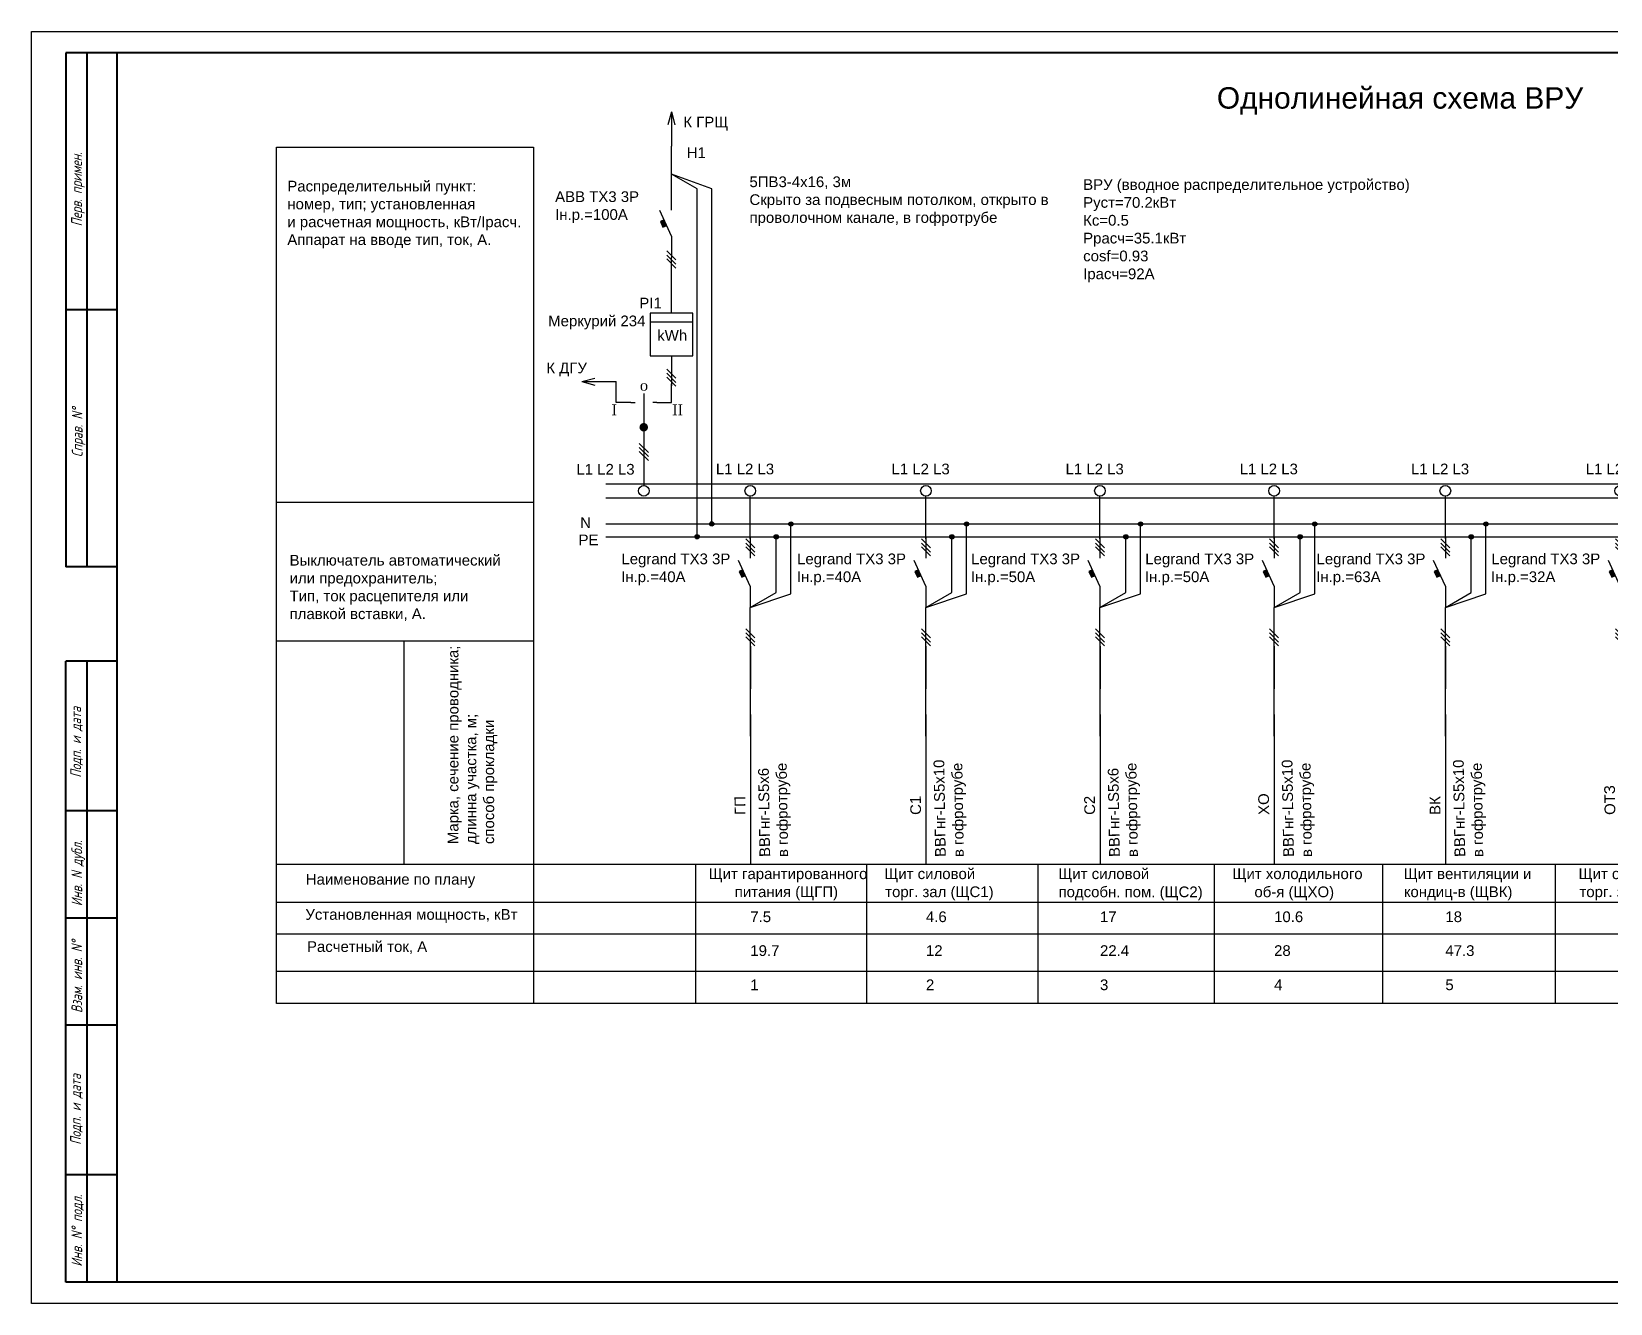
# Model space of a CAD drawing. Header units: millimetres. Extents: x 563 to 1193, y 352 to 649.
# Drawn here: x 562.9 to 931.7, y 351.7 to 648.7 of the extents above; entities that cross this region are included whole.
import ezdxf
from ezdxf.enums import TextEntityAlignment as Align

# ---------------------------------------------------------------- set-up
doc = ezdxf.new("R2010")
doc.units = ezdxf.units.MM
doc.layers.add('KONTUR', color=7, linetype='Continuous')
doc.layers.add('Основная', color=7, linetype='Continuous', lineweight=40)
doc.layers.add('текст', color=7, linetype='Continuous', lineweight=30)
doc.styles.get("Standard").update_dxf_attribs({"font": 'arial.ttf'})
doc.styles.add('STYLE2', font='times.ttf', dxfattribs={"height": 3})
doc.styles.add('стиль1', font='romans.shx', dxfattribs={"width": 0.75, "oblique": 15, "height": 3.5})

# ---------------------------------------------------------------- blocks, each defined once
blk = doc.blocks.new('*U2')
for p, q in [((-11.38, 1.63), (404.66, 1.63)), ((-11.38, -1.63), (404.66, -1.63)), ((-11.38, -7.75), (404.66, -7.73)), ((-11.38, -10.75), (404.66, -10.73))]:
    blk.add_line(p, q)
at = {"char_height": 2.5, "attachment_point": 1}
for s, insert in [('N', (-17.4, -6.18)), ('PE', (-17.78, -10.21))]:
    blk.add_mtext_dynamic_manual_height_columns(s, width=0.9388, gutter_width=12.5, heights=[0], dxfattribs=dict(at, insert=insert))
blk = doc.blocks.new('Стрелка')
for q in [(-0.83, 4.98), (0, 0), (0.83, 4.98), (0, 8)]:
    blk.add_line((0, 8), q)
blk = doc.blocks.new('счетчик')
for p, q in [((0, -7), (0, 0)), ((-5, -9.06), (5, -9.06)), ((0, -17), (0, -24))]:
    blk.add_line(p, q)
blk.add_lwpolyline([(-5, -17), (5, -17), (5, -7), (-5, -7)], close=True)
at = {"insert": (-3.31, -10.95), "char_height": 2.5, "attachment_point": 1}
blk.add_mtext_dynamic_manual_height_columns('kWh', width=3.7112, gutter_width=12.5, heights=[0], dxfattribs=at)
blk.add_attdef('PI', (-7.5, -5.9), '', height=2.5)
blk = doc.blocks.new('*U7')
for q in [(-4.98, 0.83), (-4.98, -0.83), (-8, 0), (0, 0)]:
    blk.add_line((-8, 0), q)
blk = doc.blocks.new('*U9')
h = blk.add_hatch(color=256)
h.dxf.hatch_style = 1
h.paths.add_polyline_path([(8.98, -7.75, 1), (9.98, -7.75, 1)])
h = blk.add_hatch(color=256)
h.dxf.hatch_style = 1
h.paths.add_polyline_path([(5.56, -10.75, 1), (6.56, -10.75, 1)])
h = blk.add_hatch(color=256)
h.dxf.hatch_style = 1
h.paths.add_polyline_path([(-1.74, -18.47), (-2.58, -18.86), (-1.97, -20.2), (-1.12, -19.81)])
for p, q in [((0, -11.25), (0, -1.25)), ((0, -10.76), (0, -15.76)), ((9.48, -24.08), (9.48, -8.25)), ((-1.06, -11.22), (1.06, -13.35)), ((-1.06, -12.2), (1.06, -14.32)), ((-1.06, -13.09), (1.06, -15.21)), ((6.06, -23.77), (6.06, -11.25)), ((0, -22.27), (-2.75, -16.27)), ((0, -22.27), (0, -27.27)), ((0, -27.27), (6.06, -23.77)), ((0, -27.27), (9.48, -24.08)), ((0.01, -41.25), (0, -27.27)), ((-1.06, -32.22), (1.06, -34.34)), ((-1.06, -33.2), (1.06, -35.32)), ((-1.06, -34.09), (1.06, -36.21)), ((0.01, -36.25), (0.01, -46.25)), ((0.01, -57.27), (0.01, -41.25)), ((0.01, -52.27), (0.01, -57.27)), ((0.01, -57.27), (0.01, -87.24))]:
    blk.add_line(p, q)
at = {"linetype": 'Continuous'}
for p, q in [((-1.72, -18.46), (-2.58, -18.86)), ((-2.58, -18.86), (-1.97, -20.2)), ((-1.97, -20.2), (-1.11, -19.81)), ((-1.97, -20.2), (-1.97, -20.2))]:
    blk.add_line(p, q, dxfattribs=at)
for centre, radius in [((0, 0), 1.25), ((9.48, -7.75), 0.5), ((6.06, -10.75), 0.5)]:
    blk.add_circle(centre, radius)
for tag, p in [('Подключение', (-8.04, 3.85)), ('Автомат_001', (-30.09, -17.14)), ('Автомат_002', (-30.16, -21.32)), ('Обозначение_001', (-9.72, -90.67)), ('Обозначение_002', (-9.45, -94.88)), ('ТокРасч', (0.01, -108.63)), ('Колонка', (0.01, -116.61))]:
    blk.add_attdef(tag, p, '', height=2.5)
for tag, p in [('Длина', (2.43, -53.61)), ('Маркер', (-3.63, -75.71)), ('Способ', (6.35, -85.54)), ('Марка', (2.14, -85.54))]:
    blk.add_attdef(tag, text='', height=2.5, rotation=90.9399).set_placement(p, align=Align.TOP_LEFT)
blk.add_attdef('Мощность', text='', height=2.5).set_placement((0.01, -98.22), align=Align.TOP_LEFT)
blk = doc.blocks.new('*U10')
h = blk.add_hatch(color=256)
h.dxf.hatch_style = 1
h.paths.add_polyline_path([(8.98, -7.75, 1), (9.98, -7.75, 1)])
h = blk.add_hatch(color=256)
h.dxf.hatch_style = 1
h.paths.add_polyline_path([(5.56, -10.75, 1), (6.56, -10.75, 1)])
h = blk.add_hatch(color=256)
h.dxf.hatch_style = 1
h.paths.add_polyline_path([(-1.74, -18.47), (-2.58, -18.86), (-1.97, -20.2), (-1.12, -19.81)])
for p, q in [((0, -11.25), (0, -1.25)), ((0, -10.76), (0, -15.76)), ((9.48, -24.08), (9.48, -8.25)), ((-1.06, -11.22), (1.06, -13.35)), ((-1.06, -12.2), (1.06, -14.32)), ((-1.06, -13.09), (1.06, -15.21)), ((6.06, -23.77), (6.06, -11.25)), ((0, -22.27), (-2.75, -16.27)), ((0, -22.27), (0, -27.27)), ((0, -27.27), (6.06, -23.77)), ((0, -27.27), (9.48, -24.08)), ((0.01, -41.25), (0, -27.27)), ((-1.06, -32.22), (1.06, -34.34)), ((-1.06, -33.2), (1.06, -35.32)), ((-1.06, -34.09), (1.06, -36.21)), ((0.01, -36.25), (0.01, -46.25)), ((0.01, -57.27), (0.01, -41.25)), ((0.01, -52.27), (0.01, -57.27)), ((0.01, -57.27), (0.01, -87.24))]:
    blk.add_line(p, q)
at = {"linetype": 'Continuous'}
for p, q in [((-1.72, -18.46), (-2.58, -18.86)), ((-2.58, -18.86), (-1.97, -20.2)), ((-1.97, -20.2), (-1.11, -19.81)), ((-1.97, -20.2), (-1.97, -20.2))]:
    blk.add_line(p, q, dxfattribs=at)
for centre, radius in [((0, 0), 1.25), ((9.48, -7.75), 0.5), ((6.06, -10.75), 0.5)]:
    blk.add_circle(centre, radius)
for tag, p in [('Подключение', (-8.04, 3.85)), ('Автомат_001', (-30.09, -17.14)), ('Автомат_002', (-30.16, -21.32)), ('Обозначение_001', (-9.72, -90.67)), ('Обозначение_002', (-9.45, -94.88)), ('ТокРасч', (0.01, -108.63)), ('Колонка', (0.01, -116.61))]:
    blk.add_attdef(tag, p, '', height=2.5)
for tag, p in [('Длина', (2.43, -53.61)), ('Маркер', (-3.63, -75.71)), ('Способ', (6.35, -85.54)), ('Марка', (2.14, -85.54))]:
    blk.add_attdef(tag, text='', height=2.5, rotation=90.9399).set_placement(p, align=Align.TOP_LEFT)
blk.add_attdef('Мощность', text='', height=2.5).set_placement((0.01, -98.22), align=Align.TOP_LEFT)
blk = doc.blocks.new('*U11')
h = blk.add_hatch(color=256)
h.dxf.hatch_style = 1
h.paths.add_polyline_path([(8.98, -7.75, 1), (9.98, -7.75, 1)])
h = blk.add_hatch(color=256)
h.dxf.hatch_style = 1
h.paths.add_polyline_path([(5.56, -10.75, 1), (6.56, -10.75, 1)])
h = blk.add_hatch(color=256)
h.dxf.hatch_style = 1
h.paths.add_polyline_path([(-1.74, -18.47), (-2.58, -18.86), (-1.97, -20.2), (-1.12, -19.81)])
for p, q in [((0, -11.25), (0, -1.25)), ((0, -10.76), (0, -15.76)), ((9.48, -24.08), (9.48, -8.25)), ((-1.06, -11.22), (1.06, -13.35)), ((-1.06, -12.2), (1.06, -14.32)), ((-1.06, -13.09), (1.06, -15.21)), ((6.06, -23.77), (6.06, -11.25)), ((0, -22.27), (-2.75, -16.27)), ((0, -22.27), (0, -27.27)), ((0, -27.27), (6.06, -23.77)), ((0, -27.27), (9.48, -24.08)), ((0.01, -41.25), (0, -27.27)), ((-1.06, -32.22), (1.06, -34.34)), ((-1.06, -33.2), (1.06, -35.32)), ((-1.06, -34.09), (1.06, -36.21)), ((0.01, -36.25), (0.01, -46.25)), ((0.01, -57.27), (0.01, -41.25)), ((0.01, -52.27), (0.01, -57.27)), ((0.01, -57.27), (0.01, -87.24))]:
    blk.add_line(p, q)
at = {"linetype": 'Continuous'}
for p, q in [((-1.72, -18.46), (-2.58, -18.86)), ((-2.58, -18.86), (-1.97, -20.2)), ((-1.97, -20.2), (-1.11, -19.81)), ((-1.97, -20.2), (-1.97, -20.2))]:
    blk.add_line(p, q, dxfattribs=at)
for centre, radius in [((0, 0), 1.25), ((9.48, -7.75), 0.5), ((6.06, -10.75), 0.5)]:
    blk.add_circle(centre, radius)
for tag, p in [('Подключение', (-8.04, 3.85)), ('Автомат_001', (-30.09, -17.14)), ('Автомат_002', (-30.16, -21.32)), ('Обозначение_001', (-9.72, -90.67)), ('Обозначение_002', (-9.45, -94.88)), ('ТокРасч', (0.01, -108.63)), ('Колонка', (0.01, -116.61))]:
    blk.add_attdef(tag, p, '', height=2.5)
for tag, p in [('Длина', (2.43, -53.61)), ('Маркер', (-3.63, -75.71)), ('Способ', (6.35, -85.54)), ('Марка', (2.14, -85.54))]:
    blk.add_attdef(tag, text='', height=2.5, rotation=90.9399).set_placement(p, align=Align.TOP_LEFT)
blk.add_attdef('Мощность', text='', height=2.5).set_placement((0.01, -98.22), align=Align.TOP_LEFT)
blk = doc.blocks.new('*U12')
h = blk.add_hatch(color=256)
h.dxf.hatch_style = 1
h.paths.add_polyline_path([(8.98, -7.75, 1), (9.98, -7.75, 1)])
h = blk.add_hatch(color=256)
h.dxf.hatch_style = 1
h.paths.add_polyline_path([(5.56, -10.75, 1), (6.56, -10.75, 1)])
h = blk.add_hatch(color=256)
h.dxf.hatch_style = 1
h.paths.add_polyline_path([(-1.74, -18.47), (-2.58, -18.86), (-1.97, -20.2), (-1.12, -19.81)])
for p, q in [((0, -11.25), (0, -1.25)), ((0, -10.76), (0, -15.76)), ((9.48, -24.08), (9.48, -8.25)), ((-1.06, -11.22), (1.06, -13.35)), ((-1.06, -12.2), (1.06, -14.32)), ((-1.06, -13.09), (1.06, -15.21)), ((6.06, -23.77), (6.06, -11.25)), ((0, -22.27), (-2.75, -16.27)), ((0, -22.27), (0, -27.27)), ((0, -27.27), (6.06, -23.77)), ((0, -27.27), (9.48, -24.08)), ((0.01, -41.25), (0, -27.27)), ((-1.06, -32.22), (1.06, -34.34)), ((-1.06, -33.2), (1.06, -35.32)), ((-1.06, -34.09), (1.06, -36.21)), ((0.01, -36.25), (0.01, -46.25)), ((0.01, -57.27), (0.01, -41.25)), ((0.01, -52.27), (0.01, -57.27)), ((0.01, -57.27), (0.01, -87.24))]:
    blk.add_line(p, q)
at = {"linetype": 'Continuous'}
for p, q in [((-1.72, -18.46), (-2.58, -18.86)), ((-2.58, -18.86), (-1.97, -20.2)), ((-1.97, -20.2), (-1.11, -19.81)), ((-1.97, -20.2), (-1.97, -20.2))]:
    blk.add_line(p, q, dxfattribs=at)
for centre, radius in [((0, 0), 1.25), ((9.48, -7.75), 0.5), ((6.06, -10.75), 0.5)]:
    blk.add_circle(centre, radius)
for tag, p in [('Подключение', (-8.04, 3.85)), ('Автомат_001', (-30.09, -17.14)), ('Автомат_002', (-30.16, -21.32)), ('Обозначение_001', (-9.72, -90.67)), ('Обозначение_002', (-9.45, -94.88)), ('ТокРасч', (0.01, -108.63)), ('Колонка', (0.01, -116.61))]:
    blk.add_attdef(tag, p, '', height=2.5)
for tag, p in [('Длина', (2.43, -53.61)), ('Маркер', (-3.63, -75.71)), ('Способ', (6.35, -85.54)), ('Марка', (2.14, -85.54))]:
    blk.add_attdef(tag, text='', height=2.5, rotation=90.9399).set_placement(p, align=Align.TOP_LEFT)
blk.add_attdef('Мощность', text='', height=2.5).set_placement((0.01, -98.22), align=Align.TOP_LEFT)
blk = doc.blocks.new('*U13')
h = blk.add_hatch(color=256)
h.dxf.hatch_style = 1
h.paths.add_polyline_path([(8.98, -7.75, 1), (9.98, -7.75, 1)])
h = blk.add_hatch(color=256)
h.dxf.hatch_style = 1
h.paths.add_polyline_path([(5.56, -10.75, 1), (6.56, -10.75, 1)])
h = blk.add_hatch(color=256)
h.dxf.hatch_style = 1
h.paths.add_polyline_path([(-1.74, -18.47), (-2.58, -18.86), (-1.97, -20.2), (-1.12, -19.81)])
for p, q in [((0, -11.25), (0, -1.25)), ((0, -10.76), (0, -15.76)), ((9.48, -24.08), (9.48, -8.25)), ((-1.06, -11.22), (1.06, -13.35)), ((-1.06, -12.2), (1.06, -14.32)), ((-1.06, -13.09), (1.06, -15.21)), ((6.06, -23.77), (6.06, -11.25)), ((0, -22.27), (-2.75, -16.27)), ((0, -22.27), (0, -27.27)), ((0, -27.27), (6.06, -23.77)), ((0, -27.27), (9.48, -24.08)), ((0.01, -41.25), (0, -27.27)), ((-1.06, -32.22), (1.06, -34.34)), ((-1.06, -33.2), (1.06, -35.32)), ((-1.06, -34.09), (1.06, -36.21)), ((0.01, -36.25), (0.01, -46.25)), ((0.01, -57.27), (0.01, -41.25)), ((0.01, -52.27), (0.01, -57.27)), ((0.01, -57.27), (0.01, -87.24))]:
    blk.add_line(p, q)
at = {"linetype": 'Continuous'}
for p, q in [((-1.72, -18.46), (-2.58, -18.86)), ((-2.58, -18.86), (-1.97, -20.2)), ((-1.97, -20.2), (-1.11, -19.81)), ((-1.97, -20.2), (-1.97, -20.2))]:
    blk.add_line(p, q, dxfattribs=at)
for centre, radius in [((0, 0), 1.25), ((9.48, -7.75), 0.5), ((6.06, -10.75), 0.5)]:
    blk.add_circle(centre, radius)
for tag, p in [('Подключение', (-8.04, 3.85)), ('Автомат_001', (-30.09, -17.14)), ('Автомат_002', (-30.16, -21.32)), ('Обозначение_001', (-9.72, -90.67)), ('Обозначение_002', (-9.45, -94.88)), ('ТокРасч', (0.01, -108.63)), ('Колонка', (0.01, -116.61))]:
    blk.add_attdef(tag, p, '', height=2.5)
for tag, p in [('Длина', (2.43, -53.61)), ('Маркер', (-3.63, -75.71)), ('Способ', (6.35, -85.54)), ('Марка', (2.14, -85.54))]:
    blk.add_attdef(tag, text='', height=2.5, rotation=90.9399).set_placement(p, align=Align.TOP_LEFT)
blk.add_attdef('Мощность', text='', height=2.5).set_placement((0.01, -98.22), align=Align.TOP_LEFT)
blk = doc.blocks.new('*U14')
h = blk.add_hatch(color=256)
h.dxf.hatch_style = 1
h.paths.add_polyline_path([(8.98, -7.75, 1), (9.98, -7.75, 1)])
h = blk.add_hatch(color=256)
h.dxf.hatch_style = 1
h.paths.add_polyline_path([(5.56, -10.75, 1), (6.56, -10.75, 1)])
h = blk.add_hatch(color=256)
h.dxf.hatch_style = 1
h.paths.add_polyline_path([(-1.74, -18.47), (-2.58, -18.86), (-1.97, -20.2), (-1.12, -19.81)])
for p, q in [((0, -11.25), (0, -1.25)), ((0, -10.76), (0, -15.76)), ((9.48, -24.08), (9.48, -8.25)), ((-1.06, -11.22), (1.06, -13.35)), ((-1.06, -12.2), (1.06, -14.32)), ((-1.06, -13.09), (1.06, -15.21)), ((6.06, -23.77), (6.06, -11.25)), ((0, -22.27), (-2.75, -16.27)), ((0, -22.27), (0, -27.27)), ((0, -27.27), (6.06, -23.77)), ((0, -27.27), (9.48, -24.08)), ((0.01, -41.25), (0, -27.27)), ((-1.06, -32.22), (1.06, -34.34)), ((-1.06, -33.2), (1.06, -35.32)), ((-1.06, -34.09), (1.06, -36.21)), ((0.01, -36.25), (0.01, -46.25)), ((0.01, -57.27), (0.01, -41.25)), ((0.01, -52.27), (0.01, -57.27)), ((0.01, -57.27), (0.01, -87.24))]:
    blk.add_line(p, q)
at = {"linetype": 'Continuous'}
for p, q in [((-1.72, -18.46), (-2.58, -18.86)), ((-2.58, -18.86), (-1.97, -20.2)), ((-1.97, -20.2), (-1.11, -19.81)), ((-1.97, -20.2), (-1.97, -20.2))]:
    blk.add_line(p, q, dxfattribs=at)
for centre, radius in [((0, 0), 1.25), ((9.48, -7.75), 0.5), ((6.06, -10.75), 0.5)]:
    blk.add_circle(centre, radius)
for tag, p in [('Подключение', (-8.04, 3.85)), ('Автомат_001', (-30.09, -17.14)), ('Автомат_002', (-30.16, -21.32)), ('Обозначение_001', (-9.72, -90.67)), ('Обозначение_002', (-9.45, -94.88)), ('ТокРасч', (0.01, -108.63)), ('Колонка', (0.01, -116.61))]:
    blk.add_attdef(tag, p, '', height=2.5)
for tag, p in [('Длина', (2.43, -53.61)), ('Маркер', (-3.63, -75.71)), ('Способ', (6.35, -85.54)), ('Марка', (2.14, -85.54))]:
    blk.add_attdef(tag, text='', height=2.5, rotation=90.9399).set_placement(p, align=Align.TOP_LEFT)
blk.add_attdef('Мощность', text='', height=2.5).set_placement((0.01, -98.22), align=Align.TOP_LEFT)

msp = doc.modelspace()

# ---------------------------------------------------------------- hatches: boundary and pattern name
h = msp.add_hatch(color=256)
h.dxf.hatch_style = 1
h.paths.add_polyline_path([(710.62, 604.79), (709.78, 604.4), (710.39, 603.05), (711.24, 603.44)])
at = {"ltscale": 0.2}
msp.add_hatch(color=0, dxfattribs=at).paths.add_polyline_path([(704.9, 556.35, 1), (706.9, 556.35, 1)])
h = msp.add_hatch(color=256)
h.dxf.hatch_style = 1
h.paths.add_polyline_path([(718.87, 530.76, 1), (717.87, 530.76, 1)])
h = msp.add_hatch(color=256)
h.dxf.hatch_style = 1
h.paths.add_polyline_path([(722.29, 533.76, 1), (721.29, 533.76, 1)])

# ---------------------------------------------------------------- linework, layer by layer
for p, q in [((620.12, 421.77), (620.12, 621.72)), ((620.12, 621.72), (680.12, 621.72)), ((680.12, 621.72), (680.12, 421.77)), ((712.36, 607.01), (712.36, 622.01)), ((718.37, 612.01), (712.36, 615.48)), ((721.79, 612.01), (712.36, 615.48)), ((718.38, 530.76), (718.37, 612.01)), ((721.79, 533.76), (721.79, 612.01)), ((712.36, 600.99), (709.62, 606.99)), ((711.3, 597.53), (713.42, 595.4)), ((712.36, 600.99), (712.36, 595.99)), ((711.3, 596.55), (713.42, 594.43)), ((711.3, 595.66), (713.42, 593.53)), ((712.36, 589.99), (712.36, 595.99)), ((711.3, 569.93), (713.42, 567.8)), ((711.3, 568.95), (713.42, 566.83)), ((711.3, 568.06), (713.42, 565.94)), ((699.46, 562.35), (699.46, 567)), ((705.91, 564.26), (705.91, 542.75)), ((712.36, 562.14), (712.36, 566.5)), ((699.46, 562.14), (699.46, 562.35)), ((702.85, 562.14), (699.46, 562.14)), ((702.85, 562.14), (703.86, 562.14)), ((708.98, 562.14), (708.05, 562.14)), ((708.98, 562.14), (712.36, 562.14)), ((704.85, 552.57), (706.97, 550.45)), ((704.85, 551.6), (706.97, 549.48)), ((704.85, 550.71), (706.97, 548.58)), ((620.12, 538.84), (680.12, 538.84)), ((620.09, 506.43), (680.06, 506.43)), ((649.84, 506.33), (649.84, 454.27)), ((680.12, 454.27), (620.12, 454.27)), ((1123.36, 454.27), (680.12, 454.27)), ((717.95, 454.27), (717.95, 421.77)), ((757.95, 454.27), (757.95, 421.77)), ((797.95, 454.27), (797.95, 421.77)), ((839.09, 454.27), (839.09, 421.77)), ((878.42, 454.27), (878.42, 421.77)), ((918.71, 454.27), (918.71, 421.77)), ((1123.33, 445.34), (620.12, 445.34)), ((1123.33, 437.99), (620.12, 437.99)), ((1123.33, 429.27), (620.12, 429.27)), ((1123.33, 421.77), (620.12, 421.77))]:
    msp.add_line(p, q)
at = {"linetype": 'Continuous'}
for p, q in [((710.64, 604.8), (709.78, 604.4)), ((709.78, 604.4), (710.39, 603.05)), ((710.39, 603.05), (711.26, 603.45)), ((710.39, 603.05), (710.39, 603.05))]:
    msp.add_line(p, q, dxfattribs=at)
for centre, radius in [((705.91, 541.5), 1.25), ((718.37, 530.76), 0.5), ((721.79, 533.76), 0.5)]:
    msp.add_circle(centre, radius)
at = {"layer": 'KONTUR'}
for p, q in [((562.93, 351.74), (562.93, 648.74)), ((562.93, 648.74), (1192.93, 648.74)), ((1192.93, 351.74), (562.93, 351.74))]:
    msp.add_line(p, q, dxfattribs=at)
at = {"layer": 'Основная'}
for p, q in [((570.93, 643.74), (570.93, 523.74)), ((1187.93, 643.74), (570.93, 643.74)), ((575.93, 523.74), (575.93, 643.74)), ((582.93, 396.74), (582.93, 643.74)), ((582.93, 583.74), (570.93, 583.74)), ((582.93, 523.74), (570.93, 523.74)), ((570.93, 356.74), (570.93, 501.74)), ((582.93, 501.74), (570.93, 501.74)), ((575.93, 356.74), (575.93, 501.74)), ((582.93, 466.74), (570.93, 466.74)), ((582.93, 441.74), (570.93, 441.74)), ((582.93, 416.74), (570.93, 416.74)), ((582.93, 356.74), (582.93, 396.74)), ((582.93, 381.74), (570.93, 381.74)), ((1187.93, 356.74), (570.93, 356.74))]:
    msp.add_line(p, q, dxfattribs=at)

# ---------------------------------------------------------------- block references
for name, p in [('Стрелка', (712.36, 622.01)), ('*U7', (699.46, 567)), ('*U2', (708.45, 541.5))]:
    msp.add_blockref(name, p)
msp.add_blockref('счетчик', (712.36, 589.99)).add_auto_attribs({'PI': 'PI1'})
ref = msp.add_blockref('*U9', (730.78, 541.5))
ref.add_attrib('Подключение', 'L1 L2 L3', (722.75, 545.35), dxfattribs={"height": 2.5})
ref.add_attrib('Автомат_001', 'Legrand TX3 3P', (700.69, 524.36), dxfattribs={"height": 2.5})
ref.add_attrib('Маркер', 'ГП', dxfattribs={"height": 2.5, "rotation": 90.9399}).set_placement((727.15, 465.79), align=Align.TOP_LEFT)
ref.add_attrib('Марка', 'ВВГнг-LS5x6', dxfattribs={"height": 2.5, "rotation": 90.9399}).set_placement((732.93, 455.96), align=Align.TOP_LEFT)
ref.add_attrib('Способ', 'в гофротрубе', dxfattribs={"height": 2.5, "rotation": 90.9399}).set_placement((737.13, 455.96), align=Align.TOP_LEFT)
ref.add_attrib('Обозначение_001', 'Щит гарантированного', (721.06, 450.83), dxfattribs={"height": 2.5})
ref.add_attrib('Мощность', '7.5', dxfattribs={"height": 2.5}).set_placement((730.79, 443.28), align=Align.TOP_LEFT)
ref.add_attrib('ТокРасч', '19.7', (730.79, 432.88), dxfattribs={"height": 2.5})
ref.add_attrib('Колонка', '1', (730.79, 424.89), dxfattribs={"height": 2.5})
ref.add_attrib('Автомат_002', 'Iн.р.=40А', (700.62, 520.18), dxfattribs={"height": 2.5})
ref.add_attrib('Обозначение_002', '      питания (ЩГП)', (721.33, 446.62), dxfattribs={"height": 2.5})
ref = msp.add_blockref('*U10', (771.8, 541.5))
ref.add_attrib('Подключение', 'L1 L2 L3', (763.76, 545.35), dxfattribs={"height": 2.5})
ref.add_attrib('Автомат_001', 'Legrand TX3 3P', (741.71, 524.36), dxfattribs={"height": 2.5})
ref.add_attrib('Маркер', 'С1', dxfattribs={"height": 2.5, "rotation": 90.9399}).set_placement((768.17, 465.79), align=Align.TOP_LEFT)
ref.add_attrib('Марка', 'ВВГнг-LS5x10', dxfattribs={"height": 2.5, "rotation": 90.9399}).set_placement((773.94, 455.96), align=Align.TOP_LEFT)
ref.add_attrib('Способ', 'в гофротрубе', dxfattribs={"height": 2.5, "rotation": 90.9399}).set_placement((778.15, 455.96), align=Align.TOP_LEFT)
ref.add_attrib('Обозначение_001', 'Щит силовой', (762.08, 450.83), dxfattribs={"height": 2.5})
ref.add_attrib('Мощность', '4.6', dxfattribs={"height": 2.5}).set_placement((771.8, 443.28), align=Align.TOP_LEFT)
ref.add_attrib('ТокРасч', '12', (771.8, 432.88), dxfattribs={"height": 2.5})
ref.add_attrib('Колонка', '2', (771.8, 424.89), dxfattribs={"height": 2.5})
ref.add_attrib('Автомат_002', 'Iн.р.=40А', (741.64, 520.18), dxfattribs={"height": 2.5})
ref.add_attrib('Обозначение_002', 'торг. зал (ЩС1)', (762.29, 446.62), dxfattribs={"height": 2.5})
ref = msp.add_blockref('*U11', (812.44, 541.5))
ref.add_attrib('Подключение', 'L1 L2 L3', (804.41, 545.35), dxfattribs={"height": 2.5})
ref.add_attrib('Автомат_001', 'Legrand TX3 3P', (782.36, 524.36), dxfattribs={"height": 2.5})
ref.add_attrib('Маркер', 'С2', dxfattribs={"height": 2.5, "rotation": 90.9399}).set_placement((808.81, 465.79), align=Align.TOP_LEFT)
ref.add_attrib('Марка', 'ВВГнг-LS5x6', dxfattribs={"height": 2.5, "rotation": 90.9399}).set_placement((814.59, 455.96), align=Align.TOP_LEFT)
ref.add_attrib('Способ', 'в гофротрубе', dxfattribs={"height": 2.5, "rotation": 90.9399}).set_placement((818.8, 455.96), align=Align.TOP_LEFT)
ref.add_attrib('Обозначение_001', 'Щит силовой', (802.72, 450.83), dxfattribs={"height": 2.5})
ref.add_attrib('Мощность', '17', dxfattribs={"height": 2.5}).set_placement((812.45, 443.28), align=Align.TOP_LEFT)
ref.add_attrib('ТокРасч', '22.4', (812.45, 432.88), dxfattribs={"height": 2.5})
ref.add_attrib('Колонка', '3', (812.45, 424.89), dxfattribs={"height": 2.5})
ref.add_attrib('Автомат_002', 'Iн.р.=50А', (782.29, 520.18), dxfattribs={"height": 2.5})
ref.add_attrib('Обозначение_002', 'подсобн. пом. (ЩС2)', (802.76, 446.6), dxfattribs={"height": 2.5})
ref = msp.add_blockref('*U12', (853.11, 541.5))
ref.add_attrib('Подключение', 'L1 L2 L3', (845.07, 545.35), dxfattribs={"height": 2.5})
ref.add_attrib('Автомат_001', 'Legrand TX3 3P', (823.02, 524.36), dxfattribs={"height": 2.5})
ref.add_attrib('Маркер', 'ХО', dxfattribs={"height": 2.5, "rotation": 90.9399}).set_placement((849.47, 465.79), align=Align.TOP_LEFT)
ref.add_attrib('Марка', 'ВВГнг-LS5x10', dxfattribs={"height": 2.5, "rotation": 90.9399}).set_placement((855.25, 455.96), align=Align.TOP_LEFT)
ref.add_attrib('Способ', 'в гофротрубе', dxfattribs={"height": 2.5, "rotation": 90.9399}).set_placement((859.46, 455.96), align=Align.TOP_LEFT)
ref.add_attrib('Обозначение_001', 'Щит холодильного', (843.38, 450.83), dxfattribs={"height": 2.5})
ref.add_attrib('Мощность', '10.6', dxfattribs={"height": 2.5}).set_placement((853.11, 443.28), align=Align.TOP_LEFT)
ref.add_attrib('ТокРасч', '28', (853.11, 432.88), dxfattribs={"height": 2.5})
ref.add_attrib('Колонка', '4', (853.11, 424.89), dxfattribs={"height": 2.5})
ref.add_attrib('Автомат_002', 'Iн.р.=50А', (822.95, 520.18), dxfattribs={"height": 2.5})
ref.add_attrib('Обозначение_002', '     об-я (ЩХО)', (843.66, 446.6), dxfattribs={"height": 2.5})
ref = msp.add_blockref('*U13', (893.1, 541.5))
ref.add_attrib('Подключение', 'L1 L2 L3', (885.07, 545.35), dxfattribs={"height": 2.5})
ref.add_attrib('Автомат_001', 'Legrand TX3 3P', (863.02, 524.36), dxfattribs={"height": 2.5})
ref.add_attrib('Маркер', 'ВК', dxfattribs={"height": 2.5, "rotation": 90.9399}).set_placement((889.47, 465.79), align=Align.TOP_LEFT)
ref.add_attrib('Марка', 'ВВГнг-LS5x10', dxfattribs={"height": 2.5, "rotation": 90.9399}).set_placement((895.25, 455.96), align=Align.TOP_LEFT)
ref.add_attrib('Способ', 'в гофротрубе', dxfattribs={"height": 2.5, "rotation": 90.9399}).set_placement((899.46, 455.96), align=Align.TOP_LEFT)
ref.add_attrib('Обозначение_001', 'Щит вентиляции и', (883.38, 450.83), dxfattribs={"height": 2.5})
ref.add_attrib('Мощность', '18', dxfattribs={"height": 2.5}).set_placement((893.11, 443.28), align=Align.TOP_LEFT)
ref.add_attrib('ТокРасч', '47.3', (893.11, 432.88), dxfattribs={"height": 2.5})
ref.add_attrib('Колонка', '5', (893.11, 424.89), dxfattribs={"height": 2.5})
ref.add_attrib('Автомат_002', 'Iн.р.=63А', (862.95, 520.18), dxfattribs={"height": 2.5})
ref.add_attrib('Обозначение_002', 'кондиц-в (ЩВК)', (883.43, 446.62), dxfattribs={"height": 2.5})
ref = msp.add_blockref('*U14', (933.93, 541.5))
ref.add_attrib('Подключение', 'L1 L2 L3', (925.89, 545.35), dxfattribs={"height": 2.5})
ref.add_attrib('Автомат_001', 'Legrand TX3 3P', (903.84, 524.36), dxfattribs={"height": 2.5})
ref.add_attrib('Маркер', 'ОТЗ', dxfattribs={"height": 2.5, "rotation": 90.9399}).set_placement((930.3, 465.79), align=Align.TOP_LEFT)
ref.add_attrib('Марка', 'ВВГнг-LS5x4', dxfattribs={"height": 2.5, "rotation": 90.9399}).set_placement((936.07, 455.96), align=Align.TOP_LEFT)
ref.add_attrib('Способ', 'в гофротрубе', dxfattribs={"height": 2.5, "rotation": 90.9399}).set_placement((940.28, 455.96), align=Align.TOP_LEFT)
ref.add_attrib('Обозначение_001', 'Щит освещения', (924.21, 450.83), dxfattribs={"height": 2.5})
ref.add_attrib('Мощность', '6.8', dxfattribs={"height": 2.5}).set_placement((933.94, 443.28), align=Align.TOP_LEFT)
ref.add_attrib('ТокРасч', '18', (933.94, 432.88), dxfattribs={"height": 2.5})
ref.add_attrib('Колонка', '6', (933.94, 424.89), dxfattribs={"height": 2.5})
ref.add_attrib('Автомат_002', 'Iн.р.=32А', (903.77, 520.18), dxfattribs={"height": 2.5})
ref.add_attrib('Обозначение_002', 'торг. зала (ЩОТЗ)', (924.42, 446.62), dxfattribs={"height": 2.5})

# ---------------------------------------------------------------- texts
at = {"style": 'STYLE2'}
for s, p in [('о', (705.01, 564.87)), ('I', (698.38, 559.16)), ('II', (712.55, 559.16))]:
    msp.add_text(s, height=2.5, dxfattribs=at).set_placement(p)
at = {"attachment_point": 1}
for s, width, insert, char_height in [('Однолинейная схема ВРУ', 106.257, (839.74, 635.75), 5), ('К ГРЩ', 15.8143, (715.15, 628.86), 2.5), ('Н1', 5.5766, (715.94, 621.7), 2.5), ('Распределительный пункт:\\Pномер, тип; установленная\\Pи расчетная мощность, кВт/Iрасч. Аппарат на вводе тип, ток, А.', 55.2331, (622.66, 613.9), 2.5), ('5ПВ3-4х16, 3м\\PСкрыто за подвесным потолком, открыто в проволочном канале, в гофротрубе', 72.1047, (730.59, 614.91), 2.5), ('ВРУ (вводное распределительное устройство)\\PPуст=70.2кВт\\PКс=0.5\\PРрасч=35.1кВт\\Pcosf=0.93\\PIрасч=92A', 76.2601, (808.52, 614.26), 2.5), ('ABB TX3 3P\\PIн.р.=100А', 27.1918, (685.2, 611.44), 2.5), ('Меркурий 234', 22.6576, (683.58, 582.43), 2.5), ('К ДГУ', 15.2359, (683.15, 571.45), 2.5), ('L1 L2 L3', 15.1871, (690.17, 547.78), 2.5), ('Выключатель автоматический\\Pили предохранитель;\\PТип, ток расцепителя или\\Pплавкой вставки, А.', 49.8574, (623.19, 526.54), 2.5), ('Наименование по плану', 47.5, (626.97, 452.03), 2.5), ('Установленная мощность, кВт', 50, (626.88, 443.83), 2.5), ('Расчетный ток, А', 50, (627.25, 436.32), 2.5)]:
    msp.add_mtext_dynamic_manual_height_columns(s, width=width, gutter_width=12.5, heights=[0], dxfattribs=dict(at, insert=insert, char_height=char_height))
at = {"insert": (660.12, 459), "char_height": 2.5, "attachment_point": 1, "rotation": 90}
msp.add_mtext_dynamic_manual_height_columns('Марка, сечение проводника;\\Pдлинна участка, м; \\Pспособ прокладки', width=46.8328, gutter_width=12.5, heights=[0], dxfattribs=at)
at = {"layer": 'текст', "style": 'стиль1', "oblique": 15, "width": 0.75}
for s, p in [('Перв. примен.', (574.69, 603.25)), ('Справ. N%%d', (574.84, 549.37)), ('Подп. и дата', (574.51, 474.51)), ('Инв. N дубл.', (574.75, 444.49)), ('Взам. инв. N%%d', (574.75, 419.56)), ('Подп. и дата', (574.46, 388.77)), ('Инв. N%%d подл.', (574.75, 360.31))]:
    msp.add_text(s, height=2.5, rotation=90, dxfattribs=at).set_placement(p)

doc.saveas('drawing.dxf')
